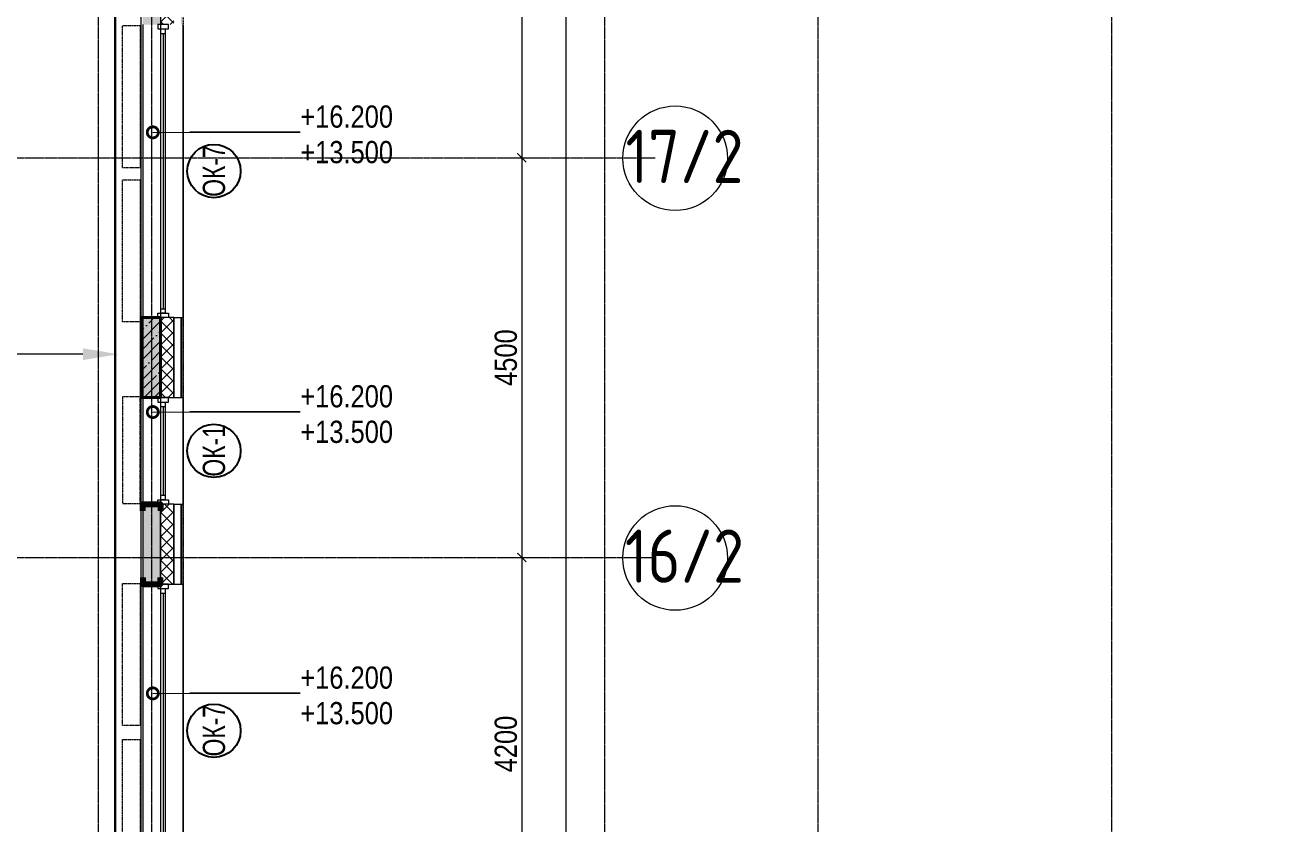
# Model space of a CAD drawing. Header units: millimetres. Extents: x -231292 to 573618, y -153144 to 564035.
# Drawn here: x 114704 to 128802, y 422302 to 431296 of the extents above; entities that cross this region are included whole.
import ezdxf
from ezdxf import colors
from ezdxf.entities.mleader import LeaderData, LeaderLine
from ezdxf.enums import TextEntityAlignment as Align
from ezdxf.math import Vec2, Vec3

# ---------------------------------------------------------------- set-up
doc = ezdxf.new("R2010")
doc.units = ezdxf.units.MM
for name, pattern in [('CENTER2', [28.575, 19.05, -3.175, 3.175, -3.175]), ('DASHED', [19.05, 12.7, -6.35]), ('HIDDEN2', [4.7625, 3.175, -1.5875])]:
    doc.linetypes.add(name, pattern=pattern)
doc.layers.get('0').update_dxf_attribs({"color": 250})
doc.layers.get('Defpoints').update_dxf_attribs({"color": 250})
for name, color, linetype, lineweight in [('A-Wall_Материал_Газоблок_Контур', 250, 'Continuous', 0), ('АР_Колонны', 250, 'Continuous', 35), ('АР_Окна', 250, 'Continuous', 5), ('АР_Окна марка', 250, 'Continuous', 9), ('АР_Отопительные приборы', 250, 'HIDDEN2', 0), ('АР_Размеры обшивки', 250, 'Continuous', 5), ('АР_Стены ЖБ', 250, 'Continuous', 35), ('АР_Стены ПЕНОблок', 250, 'Continuous', 20), ('АР_Тонкая', 250, 'Continuous', 5), ('АР_Утеплитель', 250, 'Continuous', 0), ('АР_Штриховка', 250, 'Continuous', 0), ('Зашивка радиаторов тип 1 (фанера и МДФ)', 250, 'Continuous', 0), ('КМ_Фахверки', 250, 'Continuous', 80), ('Марка окна', 250, 'Continuous', 0), ('Размеры зашивки ГКЛ', 250, 'Continuous', 0), ('РД_Оси_100', 250, 'Continuous', 0), ('РД_Оси_размер', 250, 'Continuous', 0)]:
    doc.layers.add(name, color=color, linetype=linetype, lineweight=lineweight)
doc.layers.add('АР_Делит', color=250, linetype='Continuous', lineweight=0, plot=False)
doc.styles.add('Arial_09', font='ARIALN.TTF', dxfattribs={"width": 0.9})
doc.styles.add('Isocpeur3', font='isocpeur.ttf')
doc.styles.add('style1', font='ARIALN.TTF')
doc.styles.add('ккк', font='isocpeur.ttf', dxfattribs={"width": 0.85, "oblique": 15})
doc.dimstyles.new('Dim100_ареал', dxfattribs={"dimscale": 100, "dimtxt": 2.5, "dimasz": 1, "dimexe": 1, "dimexo": 1, "dimgap": 0.5, "dimtad": 1, "dimzin": 12, "dimdsep": 46, "dimtxsty": 'style1', "dimblk": 'ARCHTICK', "dimcen": 1, "dimdle": 1, "dimclrd": 256, "dimclre": 256, "dimaunit": 1, "dimadec": 0, "dimazin": 3, "dimtfac": 1, "dimtmove": 1, "dimatfit": 3, "dimldrblk": 'OPEN30', "dimfxl": 2, "dimfxlon": 1, "dimtolj": 1, "dimtzin": 0, "dimlwd": 9, "dimlwe": 9, "dimarcsym": 0})
doc.dimstyles.new('Dim200_ареал', dxfattribs={"dimscale": 100, "dimtxt": 5, "dimasz": 2.5, "dimexe": 2, "dimexo": 2, "dimgap": 1, "dimtad": 1, "dimzin": 12, "dimdsep": 46, "dimtxsty": 'style1', "dimblk": 'ARCHTICK', "dimcen": 3, "dimdle": 2, "dimclrd": 256, "dimclre": 256, "dimaunit": 1, "dimadec": 0, "dimazin": 3, "dimtfac": 1, "dimtmove": 1, "dimatfit": 3, "dimldrblk": 'OPEN30', "dimfxl": 5, "dimfxlon": 1, "dimtolj": 1, "dimtzin": 0, "dimlwd": 9, "dimlwe": 9, "dimarcsym": 0})

# ---------------------------------------------------------------- blocks, each defined once
blk = doc.blocks.new('_DotSmall')
at = {"color": 0, "linetype": 'ByBlock', "const_width": 0.5}
blk.add_lwpolyline([(-0.0625, 0, 1), (0.0625, 0, 1)], format="xyb", close=True, dxfattribs=at)
blk = doc.blocks.new('Ф_пеноблок 200')
at = {"layer": 'КМ_Фахверки'}
blk.add_lwpolyline([(0, -75), (0, 0), (200, 0), (200, -75)], dxfattribs=at)
blk = doc.blocks.new('A-iden')
at = {"linetype": 'Continuous', "lineweight": 5}
blk.add_circle((-0.73, -4.06), 5.89, dxfattribs=at)
at = {"color": 0, "linetype": 'Continuous', "lineweight": 20, "style": 'ккк', "width": 0.85}
blk.add_attdef('ID', text='', height=6, dxfattribs=at).set_placement((0.31, -3.85), align=Align.MIDDLE_CENTER)
blk = doc.blocks.new('_ArchTick')
at = {"color": 0, "linetype": 'ByBlock', "const_width": 0.15}
blk.add_lwpolyline([(-0.5, -0.5), (0.5, 0.5)], dxfattribs=at)
blk = doc.blocks.new('*D1600')
at = {"layer": 'Defpoints', "color": 0, "transparency": 16777216}
for p in [(68364, 68320), (70364, 68320), (68364, 15000)]:
    blk.add_point(p, dxfattribs=at)
at = {"layer": 'РД_Оси_размер', "lineweight": 9, "transparency": 16777216}
for p, q in [((70364, 14900), (70364, 68420)), ((70164, 68320), (70464, 68320)), ((70164, 15000), (70464, 15000))]:
    blk.add_line(p, q, dxfattribs=at)
at = {"layer": 'РД_Оси_размер', "lineweight": 9, "transparency": 16777216, "xscale": 100, "yscale": 100, "zscale": 100}
for p, rotation in [((70364, 68320), 90), ((70364, 15000), 270)]:
    blk.add_blockref('_ArchTick', p, dxfattribs=dict(at, rotation=rotation))
at = {"layer": 'РД_Оси_размер', "color": 0, "transparency": 16777216, "insert": (70186, 41660), "char_height": 250, "attachment_point": 5, "rotation": 90, "style": 'style1'}
blk.add_mtext('\\A1;53320', dxfattribs=at)
blk = doc.blocks.new('_Open30')
at = {"color": 0, "linetype": 'ByBlock', "lineweight": -2}
for p, q in [((-1, 0.268), (0, 0)), ((0, 0), (-1, -0.268)), ((0, 0), (-1, 0))]:
    blk.add_line(p, q, dxfattribs=at)
blk = doc.blocks.new('*D27')
at = {"layer": 'Defpoints', "color": 0, "transparency": 16777216}
for p in [(68364, 68400), (68364, 63600), (69864, 63600)]:
    blk.add_point(p, dxfattribs=at)
at = {"layer": 'РД_Оси_размер', "color": 0, "lineweight": 5, "transparency": 16777216}
for p, q in [((69664, 68400), (69964, 68400)), ((69864, 68500), (69864, 63500)), ((69664, 63600), (69964, 63600))]:
    blk.add_line(p, q, dxfattribs=at)
at = {"layer": 'РД_Оси_размер', "color": 0, "lineweight": 5, "transparency": 16777216, "xscale": 100, "yscale": 100, "zscale": 100}
for p, rotation in [((69864, 68400), 90), ((69864, 63600), 270)]:
    blk.add_blockref('_ArchTick', p, dxfattribs=dict(at, rotation=rotation))
at = {"layer": 'РД_Оси_размер', "color": 0, "transparency": 16777216, "insert": (69686, 66000), "char_height": 250, "attachment_point": 5, "rotation": 90, "style": 'style1'}
blk.add_mtext('\\A1;4800', dxfattribs=at)
blk = doc.blocks.new('*D28')
at = {"layer": 'Defpoints', "color": 0, "transparency": 16777216}
for p in [(68364, 63600), (68364, 59100), (69864, 59100)]:
    blk.add_point(p, dxfattribs=at)
at = {"layer": 'РД_Оси_размер', "color": 0, "lineweight": 5, "transparency": 16777216}
for p, q in [((69664, 63600), (69964, 63600)), ((69864, 63700), (69864, 59000)), ((69664, 59100), (69964, 59100))]:
    blk.add_line(p, q, dxfattribs=at)
at = {"layer": 'РД_Оси_размер', "color": 0, "lineweight": 5, "transparency": 16777216, "xscale": 100, "yscale": 100, "zscale": 100}
for p, rotation in [((69864, 63600), 90), ((69864, 59100), 270)]:
    blk.add_blockref('_ArchTick', p, dxfattribs=dict(at, rotation=rotation))
at = {"layer": 'РД_Оси_размер', "color": 0, "transparency": 16777216, "insert": (69686, 61350), "char_height": 250, "attachment_point": 5, "rotation": 90, "style": 'style1'}
blk.add_mtext('\\A1;4500', dxfattribs=at)
blk = doc.blocks.new('*D21')
at = {"layer": 'Defpoints', "color": 0, "transparency": 16777216}
for p in [(68364, 59100), (68364, 54900), (69864, 54900)]:
    blk.add_point(p, dxfattribs=at)
at = {"layer": 'РД_Оси_размер', "color": 0, "lineweight": 5, "transparency": 16777216}
for p, q in [((69664, 59100), (69964, 59100)), ((69864, 59200), (69864, 54800)), ((69664, 54900), (69964, 54900))]:
    blk.add_line(p, q, dxfattribs=at)
at = {"layer": 'РД_Оси_размер', "color": 0, "lineweight": 5, "transparency": 16777216, "xscale": 100, "yscale": 100, "zscale": 100}
for p, rotation in [((69864, 59100), 90), ((69864, 54900), 270)]:
    blk.add_blockref('_ArchTick', p, dxfattribs=dict(at, rotation=rotation))
at = {"layer": 'РД_Оси_размер', "color": 0, "transparency": 16777216, "insert": (69686, 57000), "char_height": 250, "attachment_point": 5, "rotation": 90, "style": 'style1'}
blk.add_mtext('\\A1;4200', dxfattribs=at)
blk = doc.blocks.new('Bottom_L_1600')
at = {"layer": 'АР_Отопительные приборы'}
blk.add_lwpolyline([(800, -100), (-800, -100), (-800, 100), (800, 100)], close=True, dxfattribs=at)
blk = doc.blocks.new('Bottom_R_1200')
at = {"layer": 'АР_Отопительные приборы'}
blk.add_lwpolyline([(-600, -100), (600, -100), (600, 100), (-600, 100)], close=True, dxfattribs=at)
blk = doc.blocks.new('*D873')
at = {"layer": 'Defpoints', "color": 0, "transparency": 16777216}
for p in [(114914, 434472), (114573, 421202), (114902, 421202)]:
    blk.add_point(p, dxfattribs=at)
at = {"layer": 'АР_Размеры обшивки', "lineweight": 9, "transparency": 16777216}
for p, q in [((114573, 434672), (114573, 421002)), ((114714, 434472), (114373, 434472)), ((114702, 421202), (114373, 421202))]:
    blk.add_line(p, q, dxfattribs=at)
at = {"layer": 'АР_Размеры обшивки', "lineweight": 9, "transparency": 16777216, "xscale": 250, "yscale": 250, "zscale": 250}
for p, rotation in [((114573, 434472), 90), ((114573, 421202), 270)]:
    blk.add_blockref('_ArchTick', p, dxfattribs=dict(at, rotation=rotation))
at = {"layer": 'АР_Размеры обшивки', "color": 0, "transparency": 16777216, "insert": (114217, 427837), "char_height": 500, "attachment_point": 5, "rotation": 90, "style": 'style1'}
blk.add_mtext('\\A1;13270', dxfattribs=at)
blk = doc.blocks.new('МОК-Наименование')
at = {"layer": 'Defpoints'}
blk.add_circle((0, 0), 3, dxfattribs=at)
at = {"color": 0, "linetype": 'ByBlock', "lineweight": -2, "style": 'Isocpeur3', "width": 0.8, "flags": 4}
blk.add_attdef('АР-ОКНО:НАИМЕНОВАНИЕ', text='', height=2.5, dxfattribs=at).set_placement((0, 0), align=Align.MIDDLE)
blk = doc.blocks.new('СОШ_2200_АР_ОСИ_М100_28.05.24')
at = {"layer": 'АР_Делит', "color": 5, "linetype": 'DASHED'}
blk.add_lwpolyline([(114955, 135155), (114955, -355), (93595.036, -355), (93595.036, 13855), (94145, 13855), (94145, 68320), (66055, 68320), (66055, 13857.73), (83455, 13857.73), (83455, -355), (45245, -355), (45245, 13145), (44695, 13145), (44695, 26755), (45245, 26755), (45245, 68320), (20455, 68320), (20455, 26755), (27955, 26755), (27955, 13145), (-355, 13145), (-355, 100855), (37145, 100855), (37145, 129155)], dxfattribs=at)
at = {"layer": 'РД_Оси_100', "linetype": 'CENTER2'}
for p, q in [((65100, -6155), (65100, 139938.679)), ((73200, -6155), (73200, 139938.679)), ((70800, -6155), (70800, 90900)), ((43327.994, 63600), (71363.995, 63600)), ((43327.994, 59100), (69455, 59100)), ((43327.994, 59100), (71363.995, 59100))]:
    blk.add_line(p, q, dxfattribs=at)
for points in [[(65700, -6155), (65700, 139938.679)], [(76500, 139938.679), (76500, -6155)]]:
    blk.add_lwpolyline(points, dxfattribs=at)
at = {"layer": 'РД_Оси_100', "color": 0, "xscale": 100, "yscale": 100, "zscale": 100}
for p, values in [((71663.995, 64000), {'ID': '17/2'}), ((71663.995, 59500), {'ID': '16/2'})]:
    blk.add_blockref('A-iden', p, dxfattribs=at).add_auto_attribs(values)
at = {"layer": 'РД_Оси_размер'}
for base, p1, p2, picture, middle in [((69863.995, 63600), (68363.995, 68400), (68363.995, 63600), '*D27', (69686.352, 66000)), ((70363.995, 68320), (68363.995, 15000), (68363.995, 68320), '*D1600', (70186.352, 41660)), ((69863.995, 59100), (68363.995, 63600), (68363.995, 59100), '*D28', (69686.352, 61350)), ((69863.995, 54900), (68363.995, 59100), (68363.995, 54900), '*D21', (69686.352, 57000))]:
    dim = blk.add_linear_dim(base=base, p1=p1, p2=p2, angle=90, dimstyle='Dim100_ареал', dxfattribs=at)
    dim.commit()
    dim.dimension.update_dxf_attribs({"geometry": picture, "text_midpoint": middle})

msp = doc.modelspace()

# ---------------------------------------------------------------- linework, layer by layer
at = {"layer": 'АР_Колонны', "linetype": 'HIDDEN2', "lineweight": 25}
msp.add_line((116008.768, 428001.753), (116228.768, 428001.753), dxfattribs=at)
at = {"layer": 'АР_Колонны', "linetype": 'Continuous', "lineweight": 35}
msp.add_line((116228.768, 428001.753), (116008.768, 428001.753), dxfattribs=at)
at = {"layer": 'АР_Окна', "linetype": 'Continuous', "lineweight": 5}
for p, q in [((116231.268, 431201.752), (116281.268, 431201.752)), ((116231.268, 428101.752), (116281.268, 428101.752)), ((116231.268, 426001.752), (116281.268, 426001.752)), ((116231.268, 424901.752), (116281.268, 424901.752))]:
    msp.add_line(p, q, dxfattribs=at)
for points in [[(116316.268, 431251.752), (116316.268, 431301.752), (116196.268, 431301.752), (116196.268, 431251.752)], [(116316.268, 428051.752), (116316.268, 428001.752), (116196.268, 428001.752), (116196.268, 428051.752)], [(116316.268, 425951.752), (116316.268, 425901.752), (116196.268, 425901.752), (116196.268, 425951.752)], [(116316.268, 424951.752), (116316.268, 425001.752), (116196.268, 425001.752), (116196.268, 424951.752)]]:
    msp.add_lwpolyline(points, close=True, dxfattribs=at)
at = {"layer": 'АР_Стены ЖБ', "linetype": 'Continuous', "lineweight": 40}
msp.add_line((116228.768, 428001.753), (116008.768, 428001.753), dxfattribs=at)
at = {"layer": 'АР_Стены ПЕНОблок', "linetype": 'Continuous', "lineweight": 20}
for p, q in [((116228.768, 428001.752), (116028.768, 428001.752)), ((116228.768, 425901.752), (116028.768, 425901.752)), ((116028.768, 425901.752), (116028.768, 425001.752)), ((116228.768, 425001.752), (116228.768, 425901.752)), ((116028.768, 425001.752), (116228.768, 425001.752))]:
    msp.add_line(p, q, dxfattribs=at)
at = {"layer": 'АР_Тонкая', "linetype": 'Continuous', "lineweight": 5}
for p, q in [((116378.768, 428001.752), (116483.768, 428001.752)), ((116378.768, 425901.752), (116483.768, 425901.752)), ((116378.768, 425901.752), (116378.768, 425001.752)), ((116458.768, 425001.752), (116458.768, 425901.752)), ((116458.768, 425901.752), (116458.768, 425001.752)), ((116483.768, 425001.752), (116483.768, 425901.752)), ((116378.768, 425001.752), (116483.768, 425001.752))]:
    msp.add_line(p, q, dxfattribs=at)
at = {"layer": 'АР_Утеплитель', "linetype": 'Continuous', "lineweight": 0}
for p, q in [((116378.768, 428001.752), (116228.768, 428001.752)), ((116378.768, 425901.752), (116228.768, 425901.752)), ((116228.768, 425901.752), (116228.768, 425001.752)), ((116378.768, 425001.752), (116378.768, 425901.752)), ((116228.768, 425001.752), (116378.768, 425001.752))]:
    msp.add_line(p, q, dxfattribs=at)
at = {"layer": 'Зашивка радиаторов тип 1 (фанера и МДФ)', "linetype": 'Continuous', "lineweight": 0}
for p, q in [((115708.768, 434476.753), (115708.768, 421201.753)), ((115721.268, 434476.753), (115721.268, 421201.753)), ((115721.268, 421201.753), (115721.268, 434476.753))]:
    msp.add_line(p, q, dxfattribs=at)

# ---------------------------------------------------------------- block references
at = {"layer": 'КМ_Фахверки'}
for p in [(116028.768, 425901.753), (116028.768, 425901.752)]:
    msp.add_blockref('Ф_пеноблок 200', p, dxfattribs=at)
at = {"layer": 'КМ_Фахверки', "xscale": -1, "rotation": 180}
for p in [(116028.768, 425001.753), (116028.768, 425001.752)]:
    msp.add_blockref('Ф_пеноблок 200', p, dxfattribs=at)

# ---------------------------------------------------------------- dimensions: what is measured, and where the dimension line sits
at = {"layer": 'АР_Размеры обшивки'}
dim = msp.add_linear_dim(base=(114572.768, 421201.752), p1=(114914.265, 434471.752), p2=(114901.768, 421201.752), angle=90, dimstyle='Dim200_ареал', override={"dimdec": 0}, dxfattribs=at)
dim.commit()
dim.dimension.update_dxf_attribs({"geometry": '*D873', "text_midpoint": (114217.481, 427836.752)})

# ---------------------------------------------------------------- leaders
at = {"layer": 'Марка окна', "lineweight": 0, "ltscale": 20}
ml = msp.add_multileader_mtext('Standard', dxfattribs=at)
ml.set_content('+16.200\\P+13.500', color=256, style='style1')
ml.set_leader_properties(color=256, linetype='ByLayer', lineweight=-1)
ml.set_arrow_properties(name='DOTSMALL')
ml.build(insert=Vec2(0, 0))
ml.multileader.update_dxf_attribs({"text_left_attachment_type": 6, "text_right_attachment_type": 6, "dogleg_length": 200, "arrow_head_size": 250})
ctx = ml.context
ctx.base_point, ctx.char_height, ctx.arrow_head_size, ctx.landing_gap_size, ctx.plane_origin = Vec3(117801.023, 430090.347), 250, 250, 0, Vec3(118195.999, 429405.82)
ctx.left_attachment, ctx.right_attachment = 6, 6
notes = []
notes.append((ctx, [(1, (1, 1, 0), (116739.418, 430090.347), (1, 0), 1061.605, [(0, [(116141.303, 430087.676)], 0, [])])]))
ctx.mtext.insert, ctx.mtext.line_spacing_factor, ctx.mtext.flow_direction = Vec3(117801.023, 430390.347), 0.96, 5
ctx.mtext.has_bg_fill, ctx.mtext.bg_color, ctx.mtext.bg_scale_factor, ctx.mtext.bg_transparency, ctx.mtext.use_window_bg_color = 1, -1027028792, 1.5, 0, 1
ml = msp.add_multileader_mtext('Standard', dxfattribs=at)
ml.set_content('+16.200\\P+13.500', color=256, style='style1')
ml.set_leader_properties(color=256, linetype='ByLayer', lineweight=-1)
ml.set_arrow_properties(name='DOTSMALL')
ml.build(insert=Vec2(0, 0))
ml.multileader.update_dxf_attribs({"text_left_attachment_type": 6, "text_right_attachment_type": 6, "dogleg_length": 200, "arrow_head_size": 250})
ctx = ml.context
ctx.base_point, ctx.char_height, ctx.arrow_head_size, ctx.landing_gap_size, ctx.plane_origin = Vec3(117801.023, 426941.574), 250, 250, 0, Vec3(118195.999, 426257.047)
ctx.left_attachment, ctx.right_attachment = 6, 6
notes.append((ctx, [(1, (1, 1, 0), (116739.418, 426941.574), (1, 0), 1061.605, [(0, [(116141.303, 426938.904)], 0, [])])]))
ctx.mtext.insert, ctx.mtext.line_spacing_factor, ctx.mtext.flow_direction = Vec3(117801.023, 427241.574), 0.96, 5
ctx.mtext.has_bg_fill, ctx.mtext.bg_color, ctx.mtext.bg_scale_factor, ctx.mtext.bg_transparency, ctx.mtext.use_window_bg_color = 1, -1027028792, 1.5, 0, 1
ml = msp.add_multileader_mtext('Standard', dxfattribs=at)
ml.set_content('+16.200\\P+13.500', color=256, style='style1')
ml.set_leader_properties(color=256, linetype='ByLayer', lineweight=-1)
ml.set_arrow_properties(name='DOTSMALL')
ml.build(insert=Vec2(0, 0))
ml.multileader.update_dxf_attribs({"text_left_attachment_type": 6, "text_right_attachment_type": 6, "dogleg_length": 200, "arrow_head_size": 250})
ctx = ml.context
ctx.base_point, ctx.char_height, ctx.arrow_head_size, ctx.landing_gap_size, ctx.plane_origin = Vec3(117801.023, 423774.342), 250, 250, 0, Vec3(118195.999, 423089.815)
ctx.left_attachment, ctx.right_attachment = 6, 6
notes.append((ctx, [(1, (1, 1, 0), (116739.418, 423774.342), (1, 0), 1061.605, [(0, [(116141.303, 423771.672)], 0, [])])]))
ctx.mtext.insert, ctx.mtext.line_spacing_factor, ctx.mtext.flow_direction = Vec3(117801.023, 424074.342), 0.96, 5
ctx.mtext.has_bg_fill, ctx.mtext.bg_color, ctx.mtext.bg_scale_factor, ctx.mtext.bg_transparency, ctx.mtext.use_window_bg_color = 1, -1027028792, 1.5, 0, 1
at = {"layer": 'Размеры зашивки ГКЛ'}
ml = msp.add_multileader_mtext('Standard', dxfattribs=at)
ml.set_content('\\pxsm1;Тип 1 ', color=(0, 0, 138), style='style1')
ml.set_leader_properties(color=256, linetype='ByLayer', lineweight=9)
ml.build(insert=Vec2(0, 0))
ml.multileader.update_dxf_attribs({"has_dogleg": 0, "text_left_attachment_type": 6, "text_right_attachment_type": 6, "text_bottom_attachment_type": 10, "dogleg_length": 25, "arrow_head_size": 400})
ctx = ml.context
ctx.base_point, ctx.char_height, ctx.arrow_head_size, ctx.landing_gap_size, ctx.plane_origin = Vec3(112606.026, 427590.138), 400, 400, 50, Vec3(111098.306, 434560.703)
ctx.left_attachment, ctx.right_attachment, ctx.top_attachment = 6, 6, 10
notes.append((ctx, [(1, (1, 1, 0), (113801.422, 427590.138), (-1, 0), 25, [(1, [(115754.532, 427590.138)], 0, [])])]))
ctx.mtext.insert, ctx.mtext.width, ctx.mtext.defined_height, ctx.mtext.line_spacing_factor, ctx.mtext.flow_direction = Vec3(112656.026, 428070.138), 1668.44707, 600, 0.3, 5
for ctx, leaders in notes:
    for number, flags, end, landing, length, lines in leaders:
        leader = LeaderData()
        leader.index, (leader.has_last_leader_line, leader.has_dogleg_vector, leader.attachment_direction) = number, flags
        leader.last_leader_point, leader.dogleg_vector, leader.dogleg_length = Vec3(end), Vec3(landing), length
        for number, points, colour, breaks in lines:
            line = LeaderLine()
            line.index, line.vertices, line.color, line.breaks = number, Vec3.list(points), colors.encode_raw_color(colour), breaks
            leader.lines.append(line)
        ctx.leaders.append(leader)

# ---------------------------------------------------------------- next in the draw order: hatches: boundary and pattern name
at = {"layer": 'АР_Штриховка', "linetype": 'Continuous', "lineweight": 0}
h = msp.add_hatch(dxfattribs=at)
h.set_pattern_fill('AR-CONC', color=256, angle=-360, style=0)
h.set_pattern_definition([(50, (50428.77, 366201.75), (182.18467, -15.93909), [19.05, -209.55]), (355, (50428.77, 366201.75), (-35.24342, 191.05685), [15.24, -167.6406]), (100.45144, (50443.95, 366200.42), (146.94125, 175.11775), [16.19, -178.09024]), (46.1842, (50428.77, 366252.55), (271.07904, -42.04233), [28.575, -314.325]), (96.63556, (50451.36, 366249.05), (237.4041, 247.4261), [24.285, -267.1356]), (351.18415, (50428.77, 366252.55), (237.4041, 247.4261), [22.86, -251.4597]), (21, (50454.17, 366239.85), (151.6144, -102.2652), [19.05, -209.55]), (326, (50454.17, 366239.85), (61.80203, 184.18797), [15.24, -167.64]), (71.45144, (50466.8, 366231.33), (213.41642, 81.92277), [16.19, -178.08994]), (37.5, (50428.77, 366201.75), (3.088603, 84.55504), [0, -165.608, 0, -170.18, 0, -168.275]), (7.5, (50428.77, 366201.75), (66.81966, 100.180575), [0, -97.028, 0, -161.798, 0, -64.135]), (327.5, (50372.126, 366201.75), (135.590595, -5.728744), [0, -63.5, 0, -198.12, 0, -262.89]), (317.5, (50346.73, 366201.75), (148.12918, 25.42649), [0, -82.55, 0, -131.572, 0, -186.69])])
h.paths.add_polyline_path([(116228.768, 434776.752), (116028.768, 434776.752), (116028.768, 433701.752), (116228.768, 433701.752)], flags=0)
h.paths.add_polyline_path([(116228.768, 432201.752), (116028.768, 432201.752), (116028.768, 431301.752), (116228.768, 431301.752)], flags=0)
h.paths.add_polyline_path([(116228.768, 428001.752), (116028.768, 428001.752), (116028.768, 427101.752), (116228.768, 427101.752)], flags=0)
h.paths.add_polyline_path([(116228.768, 425901.752), (116028.768, 425901.752), (116028.768, 425001.752), (116228.768, 425001.752)], flags=0)
h.paths.add_polyline_path([(116228.768, 421701.752), (116028.768, 421701.752), (116028.768, 419901.752), (116228.768, 419901.752)], flags=0)
h.paths.add_polyline_path([(116228.768, 416601.752), (116028.768, 416601.752), (116028.768, 415701.752), (116228.768, 415701.752)], flags=0)
h.paths.add_polyline_path([(116228.768, 414501.752), (116028.768, 414501.752), (116028.768, 413601.752), (116228.768, 413601.752)], flags=0)
h.paths.add_polyline_path([(116228.768, 412401.752), (116028.768, 412401.752), (116028.768, 410301.752), (116228.768, 410301.752)], flags=0)
h.paths.add_polyline_path([(116228.768, 409101.752), (116028.768, 409101.752), (116028.768, 408201.753), (116228.768, 408201.753)], flags=0)
h.paths.add_polyline_path([(116228.768, 407001.753), (116028.768, 407001.753), (116028.768, 406101.753), (116228.768, 406101.753)], flags=0)
h.paths.add_polyline_path([(116228.768, 402801.753), (116028.768, 402801.753), (116028.768, 401001.753), (116228.768, 401001.753)], flags=0)
h.paths.add_polyline_path([(116228.768, 399801.753), (116028.768, 399801.753), (116028.768, 398901.753), (116228.768, 398901.753)], flags=0)
h.paths.add_polyline_path([(116228.768, 397701.753), (116028.768, 397701.753), (116028.768, 396801.753), (116228.768, 396801.753)], flags=0)
h.paths.add_polyline_path([(116228.768, 393501.753), (116028.768, 393501.753), (116028.768, 391801.753), (116228.768, 391801.753)], flags=0)
h.paths.add_polyline_path([(116228.768, 389101.753), (116028.768, 389101.753), (116028.768, 387601.753), (116228.768, 387601.753)], flags=0)
h.paths.add_polyline_path([(116228.768, 386401.753), (116028.768, 386401.753), (116028.768, 385501.753), (116228.768, 385501.753)], flags=0)
h = msp.add_hatch(dxfattribs=at)
h.set_pattern_fill('ANSI37', color=256, scale=30, angle=-360, style=0)
h.set_pattern_definition([(45, (50428.77, 366201.75), (-67.35192, 67.35192), []), (135, (50428.77, 366201.75), (-67.35192, -67.35192), [])])
h.paths.add_polyline_path([(116378.768, 434626.752), (116228.768, 434776.752), (116228.768, 433701.752), (116378.768, 433701.752)], flags=0)
h.paths.add_polyline_path([(116378.768, 432201.752), (116228.768, 432201.752), (116228.768, 431301.752), (116378.768, 431301.752)], flags=0)
h.paths.add_polyline_path([(116378.768, 428001.752), (116228.768, 428001.752), (116228.768, 427101.752), (116378.768, 427101.752)], flags=0)
h.paths.add_polyline_path([(116378.768, 425901.752), (116228.768, 425901.752), (116228.768, 425001.752), (116378.768, 425001.752)], flags=0)
h.paths.add_polyline_path([(116378.768, 421701.752), (116228.768, 421701.752), (116228.768, 419901.752), (116378.768, 419901.752)], flags=0)
h.paths.add_polyline_path([(116378.768, 416601.752), (116228.768, 416601.752), (116228.768, 415701.752), (116378.768, 415701.752)], flags=0)
h.paths.add_polyline_path([(116378.768, 414501.752), (116228.768, 414501.752), (116228.768, 413601.752), (116378.768, 413601.752)], flags=0)
h.paths.add_polyline_path([(116378.768, 412401.752), (116228.768, 412401.752), (116228.768, 410301.752), (116378.768, 410301.752)], flags=0)
h.paths.add_polyline_path([(116378.768, 409101.752), (116228.768, 409101.752), (116228.768, 408201.753), (116378.768, 408201.753)], flags=0)
h.paths.add_polyline_path([(116378.768, 407001.753), (116228.768, 407001.753), (116228.768, 406101.753), (116378.768, 406101.753)], flags=0)
h.paths.add_polyline_path([(116378.768, 402801.753), (116228.768, 402801.753), (116228.768, 401001.753), (116378.768, 401001.753)], flags=0)
h.paths.add_polyline_path([(116378.768, 399801.753), (116228.768, 399801.753), (116228.768, 398901.753), (116378.768, 398901.753)], flags=0)
h.paths.add_polyline_path([(116378.768, 397701.753), (116228.768, 397701.753), (116228.768, 396801.753), (116378.768, 396801.753)], flags=0)
h.paths.add_polyline_path([(116378.768, 393501.753), (116228.768, 393501.753), (116228.768, 391801.753), (116378.768, 391801.753)], flags=0)
h.paths.add_polyline_path([(116378.768, 389101.753), (116228.768, 389101.753), (116228.768, 387601.753), (116378.768, 387601.753)], flags=0)
h.paths.add_polyline_path([(116378.768, 386401.753), (116228.768, 386401.753), (116228.768, 385501.753), (116378.768, 385501.753)], flags=0)
h = msp.add_hatch(dxfattribs=at)
h.set_pattern_fill('_U', color=256, angle=-360, style=0, pattern_type=0)
h.set_pattern_definition([(360, (50428.7677, 366201.7525), (-2e-16, 1), [])])
h.paths.add_polyline_path([(116483.768, 434521.752), (116458.768, 434546.752), (116458.768, 433701.752), (116483.768, 433701.752)], flags=0)
h.paths.add_polyline_path([(116483.768, 432201.752), (116458.768, 432201.752), (116458.768, 431301.752), (116483.768, 431301.752)], flags=0)
h.paths.add_polyline_path([(116483.768, 428001.752), (116458.768, 428001.752), (116458.768, 427101.752), (116483.768, 427101.752)], flags=0)
h.paths.add_polyline_path([(116483.768, 425901.752), (116458.768, 425901.752), (116458.768, 425001.752), (116483.768, 425001.752)], flags=0)
h.paths.add_polyline_path([(116483.768, 421701.752), (116458.768, 421701.752), (116458.768, 419901.752), (116483.768, 419901.752)], flags=0)
h.paths.add_polyline_path([(116483.768, 416601.752), (116458.768, 416601.752), (116458.768, 415701.752), (116483.768, 415701.752)], flags=0)
h.paths.add_polyline_path([(116483.768, 414501.752), (116458.768, 414501.752), (116458.768, 413601.752), (116483.768, 413601.752)], flags=0)
h.paths.add_polyline_path([(116483.768, 412401.752), (116458.768, 412401.752), (116458.768, 410301.752), (116483.768, 410301.752)], flags=0)
h.paths.add_polyline_path([(116483.768, 409101.752), (116458.768, 409101.752), (116458.768, 408201.753), (116483.768, 408201.753)], flags=0)
h.paths.add_polyline_path([(116483.768, 407001.753), (116458.768, 407001.753), (116458.768, 406101.753), (116483.768, 406101.753)], flags=0)
h.paths.add_polyline_path([(116483.768, 402801.753), (116458.768, 402801.753), (116458.768, 401001.753), (116483.768, 401001.753)], flags=0)
h.paths.add_polyline_path([(116483.768, 399801.753), (116458.768, 399801.753), (116458.768, 398901.753), (116483.768, 398901.753)], flags=0)
h.paths.add_polyline_path([(116483.768, 397701.753), (116458.768, 397701.753), (116458.768, 396801.753), (116483.768, 396801.753)], flags=0)
h.paths.add_polyline_path([(116483.768, 393501.753), (116458.768, 393501.753), (116458.768, 391801.753), (116483.768, 391801.753)], flags=0)
h.paths.add_polyline_path([(116483.768, 389101.753), (116458.768, 389101.753), (116458.768, 387601.753), (116483.768, 387601.753)], flags=0)
h.paths.add_polyline_path([(116483.768, 386401.753), (116458.768, 386401.753), (116458.768, 385501.753), (116483.768, 385501.753)], flags=0)
at = {"layer": 'АР_Штриховка', "linetype": 'Continuous', "lineweight": 5}
h = msp.add_hatch(dxfattribs=at)
h.set_pattern_fill('ANSI35', color=256, scale=25, style=0)
h.set_pattern_definition([(45, (50428.77, 366201.75), (-112.2532, 112.2532), []), (45, (50541.02, 366201.75), (-112.2532, 112.2532), [198.4375, -39.6875, 0, -39.6875])])
h.paths.add_polyline_path([(116008.768, 427101.753), (116228.768, 427101.753), (116228.768, 428001.753), (116008.768, 428001.753)], flags=0)

# ---------------------------------------------------------------- next in the draw order: linework, layer by layer
at = {"layer": 'A-Wall_Материал_Газоблок_Контур', "linetype": 'Continuous', "lineweight": 0}
for p, q in [((116028.768, 431301.752), (116028.768, 428001.752)), ((116483.768, 428001.752), (116483.768, 431301.752)), ((116028.768, 427101.752), (116028.768, 425901.752)), ((116483.768, 425901.752), (116483.768, 427101.752)), ((116028.768, 425001.752), (116028.768, 421701.752)), ((116483.768, 421701.752), (116483.768, 425001.752))]:
    msp.add_line(p, q, dxfattribs=at)
at = {"layer": 'АР_Колонны', "linetype": 'HIDDEN2', "lineweight": 25}
for p, q in [((116008.768, 427101.753), (116008.768, 428001.753)), ((116228.768, 428001.753), (116228.768, 427101.753)), ((116228.768, 427101.753), (116008.768, 427101.753))]:
    msp.add_line(p, q, dxfattribs=at)
at = {"layer": 'АР_Колонны', "linetype": 'Continuous', "lineweight": 35}
for p, q in [((116008.768, 428001.753), (116008.768, 427101.753)), ((116228.768, 427101.753), (116228.768, 428001.753)), ((116008.768, 427101.753), (116228.768, 427101.753))]:
    msp.add_line(p, q, dxfattribs=at)
at = {"layer": 'АР_Окна', "linetype": 'Continuous', "lineweight": 5}
for p, q in [((116028.768, 431301.752), (116028.768, 428001.752)), ((116483.768, 431301.752), (116483.768, 428001.752)), ((116256.268, 431201.752), (116256.268, 428101.752)), ((116028.768, 427101.752), (116028.768, 425901.752)), ((116483.768, 427101.752), (116483.768, 425901.752)), ((116231.268, 427001.752), (116281.268, 427001.752)), ((116256.268, 427001.752), (116256.268, 426001.752)), ((116028.768, 425001.752), (116028.768, 421701.752)), ((116483.768, 425001.752), (116483.768, 421701.752)), ((116256.268, 424901.752), (116256.268, 421801.752))]:
    msp.add_line(p, q, dxfattribs=at)
for points in [[(116231.268, 431251.752), (116281.268, 431251.752), (116281.268, 428051.752), (116231.268, 428051.752)], [(116316.268, 427051.752), (116316.268, 427101.752), (116196.268, 427101.752), (116196.268, 427051.752)], [(116231.268, 427051.752), (116281.268, 427051.752), (116281.268, 425951.752), (116231.268, 425951.752)], [(116231.268, 424951.752), (116281.268, 424951.752), (116281.268, 421751.752), (116231.268, 421751.752)]]:
    msp.add_lwpolyline(points, close=True, dxfattribs=at)
at = {"layer": 'АР_Стены ЖБ', "linetype": 'Continuous', "lineweight": 40}
for p, q in [((116008.768, 428001.753), (116008.768, 427101.753)), ((116228.768, 427101.753), (116228.768, 428001.753)), ((116008.768, 427101.753), (116228.768, 427101.753))]:
    msp.add_line(p, q, dxfattribs=at)
at = {"layer": 'АР_Стены ПЕНОблок', "linetype": 'Continuous', "lineweight": 20}
for p, q in [((116028.768, 428001.752), (116028.768, 427101.752)), ((116228.768, 427101.752), (116228.768, 428001.752)), ((116028.768, 427101.752), (116228.768, 427101.752))]:
    msp.add_line(p, q, dxfattribs=at)
at = {"layer": 'АР_Тонкая', "linetype": 'Continuous', "lineweight": 5}
for p, q in [((116378.768, 428001.752), (116378.768, 427101.752)), ((116458.768, 427101.752), (116458.768, 428001.752)), ((116458.768, 428001.752), (116458.768, 427101.752)), ((116483.768, 427101.752), (116483.768, 428001.752)), ((116378.768, 427101.752), (116483.768, 427101.752))]:
    msp.add_line(p, q, dxfattribs=at)
at = {"layer": 'АР_Утеплитель', "linetype": 'Continuous', "lineweight": 0}
for p, q in [((116228.768, 428001.752), (116228.768, 427101.752)), ((116378.768, 427101.752), (116378.768, 428001.752)), ((116228.768, 427101.752), (116378.768, 427101.752))]:
    msp.add_line(p, q, dxfattribs=at)
at = {"layer": 'Зашивка радиаторов тип 1 (фанера и МДФ)', "linetype": 'Continuous', "lineweight": 0}
msp.add_line((116008.768, 421201.753), (116008.768, 434476.753), dxfattribs=at)
at = {"layer": 'КМ_Фахверки', "lineweight": 5}
msp.add_lwpolyline([(144828.768, 434776.753), (116228.768, 434776.752), (116228.768, 379801.753), (144828.768, 379801.753), (144828.768, 434776.753)], dxfattribs=at)

# ---------------------------------------------------------------- next in the draw order: block references
at = {"layer": 'АР_Окна марка', "linetype": 'Continuous', "lineweight": 9}
ref = msp.add_blockref('МОК-Наименование', (116828.768, 429651.752), dxfattribs=dict(at, xscale=100, yscale=100, zscale=100, rotation=90))
ref.add_attrib('АР-ОКНО:НАИМЕНОВАНИЕ', 'ОК-7', dxfattribs={"layer": '0', "color": 0, "linetype": 'ByBlock', "lineweight": -2, "height": 250, "rotation": 90, "style": 'Arial_09', "width": 0.9}).set_placement((116828.768, 429651.752), align=Align.MIDDLE)
ref = msp.add_blockref('МОК-Наименование', (116828.768, 426501.752), dxfattribs=dict(at, xscale=100, yscale=100, zscale=100, rotation=90))
ref.add_attrib('АР-ОКНО:НАИМЕНОВАНИЕ', 'ОК-1', dxfattribs={"layer": '0', "color": 0, "linetype": 'ByBlock', "lineweight": -2, "height": 250, "rotation": 90, "style": 'Arial_09', "width": 0.9}).set_placement((116828.768, 426501.752), align=Align.MIDDLE)
ref = msp.add_blockref('МОК-Наименование', (116828.768, 423351.752), dxfattribs=dict(at, xscale=100, yscale=100, zscale=100, rotation=90))
ref.add_attrib('АР-ОКНО:НАИМЕНОВАНИЕ', 'ОК-7', dxfattribs={"layer": '0', "color": 0, "linetype": 'ByBlock', "lineweight": -2, "height": 250, "rotation": 90, "style": 'Arial_09', "width": 0.9}).set_placement((116828.768, 423351.752), align=Align.MIDDLE)
at = {"layer": 'АР_Отопительные приборы'}
for name, p, rotation in [('Bottom_L_1600', (115898.768, 430489.649), 89.99999999999999), ('Bottom_L_1600', (115898.768, 428754.396), 89.99999999999999), ('Bottom_R_1200', (115898.768, 426510.372), 90), ('Bottom_L_1600', (115898.768, 424210.373), 89.99999999999999), ('Bottom_L_1600', (115898.768, 422454.396), 89.99999999999999)]:
    msp.add_blockref(name, p, dxfattribs=dict(at, rotation=rotation))
at = {"layer": 'РД_Оси_100'}
msp.add_blockref('СОШ_2200_АР_ОСИ_М100_28.05.24', (50428.768, 366201.753), dxfattribs=at)

doc.saveas('drawing.dxf')
